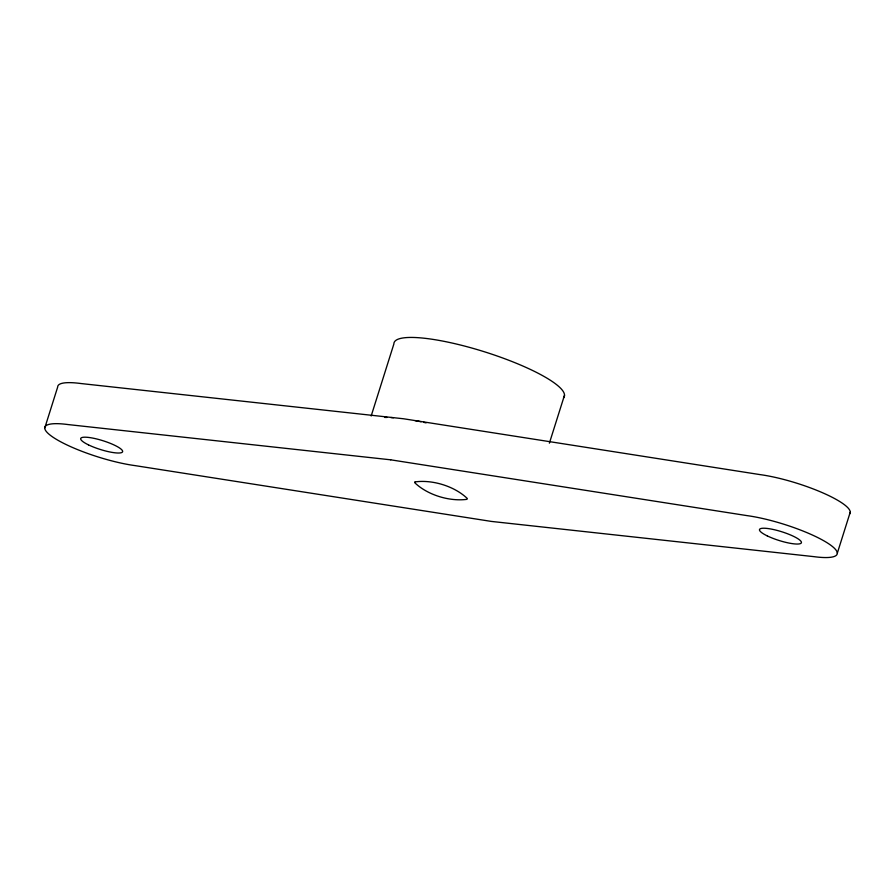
<?xml version="1.0" encoding="UTF-8"?>
<svg xmlns="http://www.w3.org/2000/svg" width="895" height="895" viewBox="0 0 895 895"><rect width="100%" height="100%" fill="white"/><g stroke="black" fill="none" stroke-linecap="round" stroke-linejoin="round"><path stroke-width="1.34" d="M44.75 428.045L57.683 387.02A59.517 12.373 17.5 0 1 81.009 383.541L403.634 418.782L759.81 474.574A59.517 12.373 17.5 0 1 822.964 492.932A59.517 12.373 17.5 0 1 849.579 513.976M371.168 416.007L393.867 344.004A89.276 18.56 17.5 0 1 485.661 352.171A89.276 18.56 17.5 0 1 563.503 397.895M549.385 443.17L564.521 395.165M837.317 553.177L850.25 512.153M384.805 417.439A89.276 18.56 17.5 0 1 387.121 417.439M390.846 417.562A89.276 18.56 17.5 0 1 393.476 417.719M415.034 420.616A89.276 18.56 17.5 0 1 421.109 421.791M423.603 422.317A89.276 18.56 17.5 0 1 426.121 422.865M415.079 481.89L414.765 482.741C427.564 495.002 449.424 501.703 466.989 499.332L467.302 498.493C454.492 486.22 432.643 479.519 415.079 481.89M390.701 459.817L68.076 424.566A59.517 12.373 17.5 0 0 55.703 438.942A59.517 12.373 17.5 0 0 135.19 465.635L491.366 521.416L813.991 556.656A59.517 12.373 17.5 0 0 826.365 542.292A59.517 12.373 17.5 0 0 746.877 515.598L390.701 459.817M767.25 535.892A21.983 4.576 17.5 0 0 801.193 543.097A21.983 4.576 17.5 0 0 772.855 529.392A21.983 4.576 17.5 0 0 767.25 535.892M88.448 444.86A21.983 4.576 17.5 0 0 122.402 452.076A21.983 4.576 17.5 0 0 94.053 438.36A21.983 4.576 17.5 0 0 88.448 444.86"/></g></svg>
